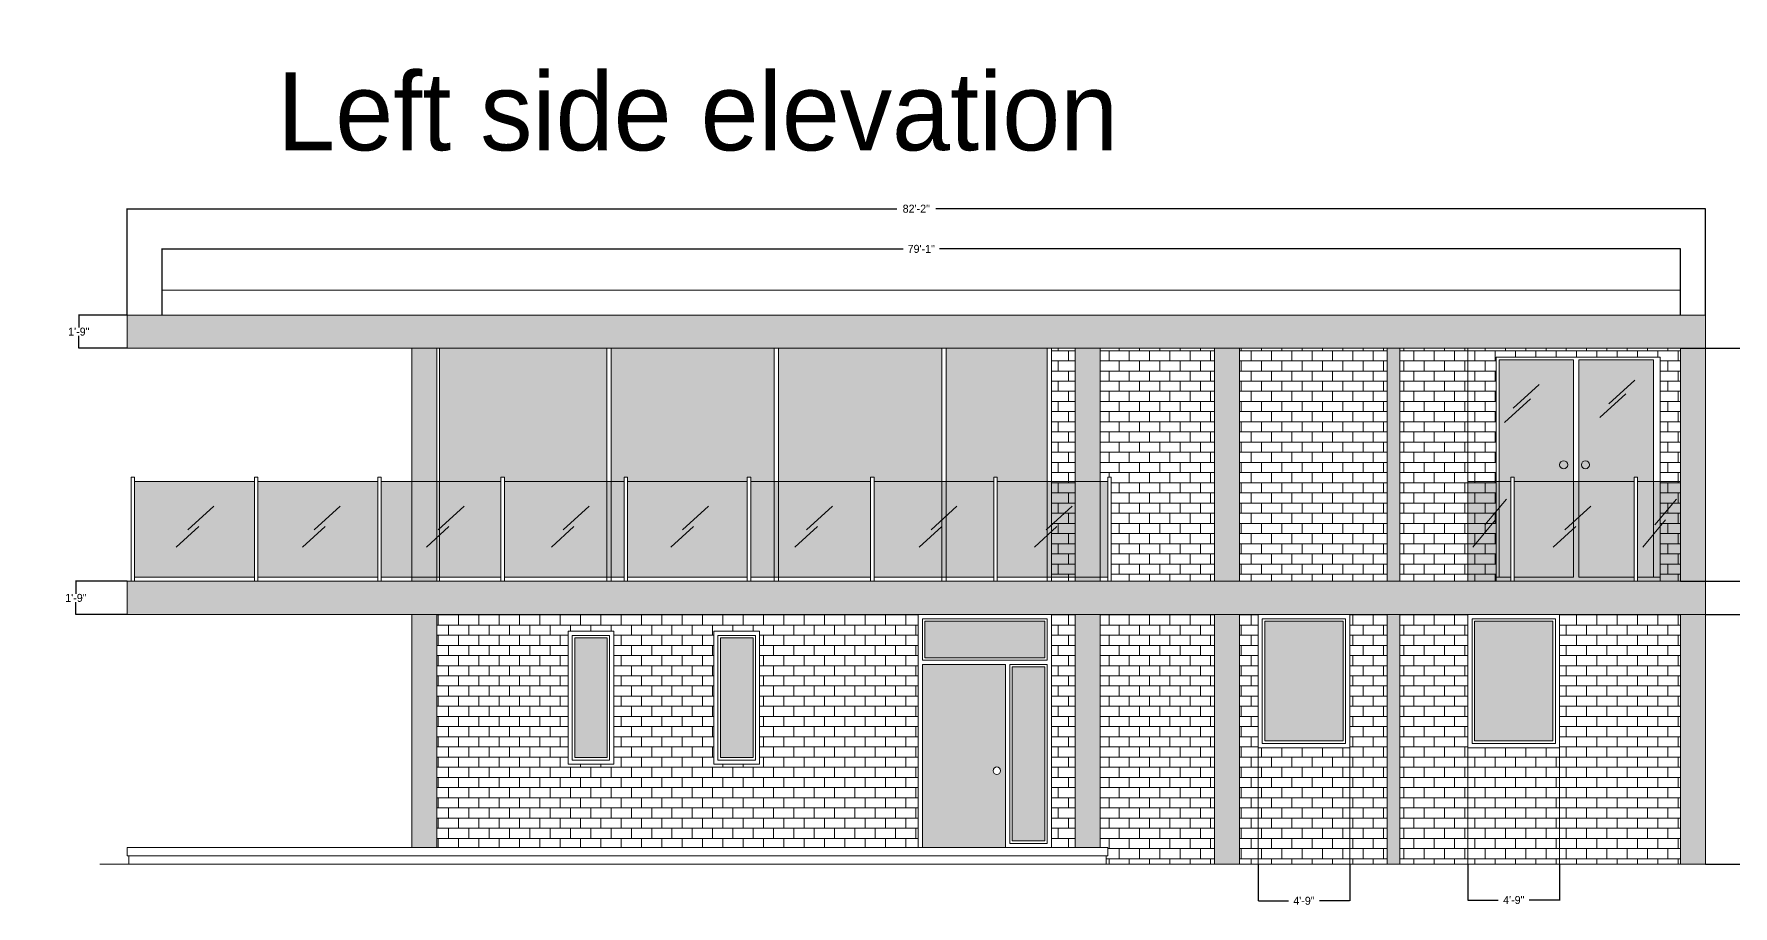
# Model space of a CAD drawing. Header units: millimetres. Extents: x 268 to 10756, y 109 to 4664.
# Drawn here: x 5213 to 6274, y 3474 to 4019 of the extents above; entities that cross this region are included whole.
import ezdxf

# ---------------------------------------------------------------- set-up
doc = ezdxf.new("R2010")
doc.units = ezdxf.units.MM
for name, color, linetype, lineweight in [('Dimention', 7, 'Continuous', 9), ('hatching', 7, 'Continuous', 9), ('section', 7, 'Continuous', 9), ('text', 7, 'Continuous', 9)]:
    doc.layers.add(name, color=color, linetype=linetype, lineweight=lineweight)
doc.dimstyles.get("Standard").update_dxf_attribs({"dimtxt": 5, "dimasz": 0.18, "dimexe": 0.18, "dimexo": 0.0625, "dimgap": 0.09, "dimtad": 0, "dimtih": 1, "dimtoh": 1, "dimdec": 0, "dimzin": 0, "dimdsep": 46, "dimlunit": 4, "dimtxsty": 'Standard', "dimcen": 0.09, "dimadec": 1, "dimazin": 0, "dimtfac": 1, "dimtdec": 0, "dimtofl": 0, "dimtmove": 0, "dimatfit": 3, "dimfxl": 1, "dimfrac": 2, "dimtolj": 1, "dimtzin": 0, "dimarcsym": 0})
pattern_1 = [(0, (-2.049, 760.6995), (0, 6.35), []), (90, (-2.049, 760.7), (-12.7, 8e-16), [6.35, -6.35]), (90, (4.301, 760.7), (-12.7, 8e-16), [-6.35, 6.35])]

# ---------------------------------------------------------------- blocks, each defined once
blk = doc.blocks.new('*D137')
at = {"layer": 'Defpoints', "color": 0, "transparency": 16777216}
for p in [(5270.9, 3843.7), (5240.7, 3822.9), (5270.9, 3822.9)]:
    blk.add_point(p, dxfattribs=at)
at = {"layer": 'Dimention', "color": 0, "lineweight": -2, "transparency": 16777216}
for p, q in [((5270.9, 3843.7), (5240.5, 3843.7)), ((5240.7, 3843.6), (5240.7, 3835.9)), ((5270.9, 3822.9), (5240.5, 3822.9)), ((5240.7, 3823.1), (5240.7, 3830.7))]:
    blk.add_line(p, q, dxfattribs=at)
at = {"layer": 'Dimention', "color": 0, "transparency": 16777216}
for points in [[(5240.7, 3843.6), (5240.8, 3843.6), (5240.7, 3843.7)], [(5240.7, 3823.1), (5240.8, 3823.1), (5240.7, 3822.9)]]:
    blk.add_solid(points, dxfattribs=at)
at = {"layer": 'Dimention', "color": 0, "transparency": 16777216, "insert": (5240.7, 3833.3), "char_height": 5, "attachment_point": 5}
blk.add_mtext('\\A1;1\'-9"', dxfattribs=at)
blk = doc.blocks.new('*D138')
at = {"layer": 'Defpoints', "color": 0, "transparency": 16777216}
for p in [(5270.9, 3677.3), (5238.9, 3656.5), (5270.9, 3656.5)]:
    blk.add_point(p, dxfattribs=at)
at = {"layer": 'Dimention', "color": 0, "lineweight": -2, "transparency": 16777216}
for p, q in [((5270.9, 3677.3), (5238.7, 3677.3)), ((5238.9, 3677.2), (5238.9, 3669.5)), ((5238.9, 3656.7), (5238.9, 3664.3)), ((5270.9, 3656.5), (5238.7, 3656.5))]:
    blk.add_line(p, q, dxfattribs=at)
at = {"layer": 'Dimention', "color": 0, "transparency": 16777216}
for points in [[(5238.8, 3677.2), (5238.9, 3677.2), (5238.9, 3677.3)], [(5238.8, 3656.7), (5238.9, 3656.7), (5238.9, 3656.5)]]:
    blk.add_solid(points, dxfattribs=at)
at = {"layer": 'Dimention', "color": 0, "transparency": 16777216, "insert": (5238.9, 3666.9), "char_height": 5, "attachment_point": 5}
blk.add_mtext('\\A1;1\'-9"', dxfattribs=at)
blk = doc.blocks.new('*D139')
at = {"layer": 'Defpoints', "color": 0, "transparency": 16777216}
for p in [(6241.5, 3822.9), (6241.5, 3677.3), (6339.4, 3677.3)]:
    blk.add_point(p, dxfattribs=at)
at = {"layer": 'Dimention', "color": 0, "lineweight": -2, "transparency": 16777216}
for p, q in [((6241.5, 3822.9), (6339.6, 3822.9)), ((6339.4, 3822.8), (6339.4, 3752.7)), ((6339.4, 3677.5), (6339.4, 3747.5)), ((6241.5, 3677.3), (6339.6, 3677.3))]:
    blk.add_line(p, q, dxfattribs=at)
at = {"layer": 'Dimention', "color": 0, "transparency": 16777216}
for points in [[(6339.4, 3822.8), (6339.4, 3822.8), (6339.4, 3822.9)], [(6339.4, 3677.5), (6339.4, 3677.5), (6339.4, 3677.3)]]:
    blk.add_solid(points, dxfattribs=at)
at = {"layer": 'Dimention', "color": 0, "transparency": 16777216, "insert": (6339.4, 3750.1), "char_height": 5, "attachment_point": 5}
blk.add_mtext('\\A1;12\'-2"', dxfattribs=at)
blk = doc.blocks.new('*D140')
at = {"layer": 'Defpoints', "color": 0, "transparency": 16777216}
for p in [(6257.1, 3656.5), (6257.1, 3500.5), (6338, 3500.5)]:
    blk.add_point(p, dxfattribs=at)
at = {"layer": 'Dimention', "color": 0, "lineweight": -2, "transparency": 16777216}
for p, q in [((6257.1, 3656.5), (6338.1, 3656.5)), ((6338, 3656.4), (6338, 3581.1)), ((6338, 3500.7), (6338, 3575.9)), ((6257.1, 3500.5), (6338.1, 3500.5))]:
    blk.add_line(p, q, dxfattribs=at)
at = {"layer": 'Dimention', "color": 0, "transparency": 16777216}
for points in [[(6337.9, 3656.4), (6338, 3656.4), (6338, 3656.5)], [(6337.9, 3500.7), (6338, 3500.7), (6338, 3500.5)]]:
    blk.add_solid(points, dxfattribs=at)
at = {"layer": 'Dimention', "color": 0, "transparency": 16777216, "insert": (6338, 3578.5), "char_height": 5, "attachment_point": 5}
blk.add_mtext("\\A1;13'", dxfattribs=at)
blk = doc.blocks.new('*D141')
at = {"layer": 'Defpoints', "color": 0, "transparency": 16777216}
for p in [(6108.7, 3500.5), (6165.9, 3500.5), (6165.9, 3478.1)]:
    blk.add_point(p, dxfattribs=at)
at = {"layer": 'Dimention', "color": 0, "lineweight": -2, "transparency": 16777216}
for p, q in [((6108.7, 3500.5), (6108.7, 3477.9)), ((6165.9, 3500.5), (6165.9, 3477.9)), ((6108.9, 3478.1), (6127.6, 3478.1)), ((6165.7, 3478.1), (6147, 3478.1))]:
    blk.add_line(p, q, dxfattribs=at)
at = {"layer": 'Dimention', "color": 0, "transparency": 16777216}
for points in [[(6108.9, 3478.1), (6108.9, 3478.1), (6108.7, 3478.1)], [(6165.7, 3478.1), (6165.7, 3478.1), (6165.9, 3478.1)]]:
    blk.add_solid(points, dxfattribs=at)
at = {"layer": 'Dimention', "color": 0, "transparency": 16777216, "insert": (6137.3, 3478.1), "char_height": 5, "attachment_point": 5}
blk.add_mtext('\\A1;4\'-9"', dxfattribs=at)
blk = doc.blocks.new('*D142')
at = {"layer": 'Defpoints', "color": 0, "transparency": 16777216}
for p in [(5977.6, 3500.5), (6034.8, 3500.5), (5977.6, 3477.6)]:
    blk.add_point(p, dxfattribs=at)
at = {"layer": 'Dimention', "color": 0, "lineweight": -2, "transparency": 16777216}
for p, q in [((5977.6, 3500.5), (5977.6, 3477.5)), ((6034.8, 3500.5), (6034.8, 3477.5)), ((5977.8, 3477.6), (5996.6, 3477.6)), ((6034.7, 3477.6), (6015.9, 3477.6))]:
    blk.add_line(p, q, dxfattribs=at)
at = {"layer": 'Dimention', "color": 0, "transparency": 16777216}
for points in [[(5977.8, 3477.7), (5977.8, 3477.6), (5977.6, 3477.6)], [(6034.7, 3477.7), (6034.7, 3477.6), (6034.8, 3477.6)]]:
    blk.add_solid(points, dxfattribs=at)
at = {"layer": 'Dimention', "color": 0, "transparency": 16777216, "insert": (6006.2, 3477.6), "char_height": 5, "attachment_point": 5}
blk.add_mtext('\\A1;4\'-9"', dxfattribs=at)
blk = doc.blocks.new('*D143')
at = {"layer": 'Defpoints', "color": 0, "transparency": 16777216}
for p in [(6241.5, 3885), (5292.8, 3843.7), (6241.5, 3843.7)]:
    blk.add_point(p, dxfattribs=at)
at = {"layer": 'Dimention', "color": 0, "lineweight": -2, "transparency": 16777216}
for p, q in [((5292.8, 3843.8), (5292.8, 3885.2)), ((5292.9, 3885), (5755.8, 3885)), ((6241.3, 3885), (5778.4, 3885)), ((6241.5, 3843.8), (6241.5, 3885.2))]:
    blk.add_line(p, q, dxfattribs=at)
at = {"layer": 'Dimention', "color": 0, "transparency": 16777216}
for points in [[(5292.9, 3885), (5292.9, 3885), (5292.8, 3885)], [(6241.3, 3885), (6241.3, 3885), (6241.5, 3885)]]:
    blk.add_solid(points, dxfattribs=at)
at = {"layer": 'Dimention', "color": 0, "transparency": 16777216, "insert": (5767.1, 3885), "char_height": 5, "attachment_point": 5}
blk.add_mtext('\\A1;79\'-1"', dxfattribs=at)
blk = doc.blocks.new('*D144')
at = {"layer": 'Defpoints', "color": 0, "transparency": 16777216}
for p in [(5270.9, 3910.1), (5270.9, 3843.7), (6257.1, 3843.7)]:
    blk.add_point(p, dxfattribs=at)
at = {"layer": 'Dimention', "color": 0, "lineweight": -2, "transparency": 16777216}
for p, q in [((5270.9, 3843.8), (5270.9, 3910.3)), ((5271.1, 3910.1), (5751.8, 3910.1)), ((6256.9, 3910.1), (5776.2, 3910.1)), ((6257.1, 3843.8), (6257.1, 3910.3))]:
    blk.add_line(p, q, dxfattribs=at)
at = {"layer": 'Dimention', "color": 0, "transparency": 16777216}
for points in [[(5271.1, 3910.2), (5271.1, 3910.1), (5270.9, 3910.1)], [(6256.9, 3910.2), (6256.9, 3910.1), (6257.1, 3910.1)]]:
    blk.add_solid(points, dxfattribs=at)
at = {"layer": 'Dimention', "color": 0, "transparency": 16777216, "insert": (5764, 3910.1), "char_height": 5, "attachment_point": 5}
blk.add_mtext('\\A1;82\'-2"', dxfattribs=at)

msp = doc.modelspace()

# ---------------------------------------------------------------- hatches: boundary and pattern name
at = {"layer": 'Dimention', "true_color": 0xa10808, "transparency": 33554630}
h = msp.add_hatch(dxfattribs=at)
h.set_pattern_fill('BRICK', color=14)
h.set_pattern_definition(pattern_1)
h.paths.add_polyline_path([(5765.2, 3656.5), (5464.4, 3656.5), (5464.4, 3510.9), (5765.2, 3510.9)])
h.paths.add_polyline_path([(5546.4, 3562.9), (5546.4, 3646.1), (5575, 3646.1), (5575, 3562.9)], flags=16)
h.paths.add_polyline_path([(5549, 3565.5), (5549, 3643.5), (5572.4, 3643.5), (5572.4, 3565.5)], flags=0)
h.paths.add_polyline_path([(5550.6, 3567.1), (5550.6, 3642), (5570.8, 3642), (5570.8, 3567.1)], flags=0)
h.paths.add_polyline_path([(5637.5, 3562.9), (5637.5, 3646.1), (5666.1, 3646.1), (5666.1, 3562.9)], flags=16)
h.paths.add_polyline_path([(5640.1, 3565.5), (5640.1, 3643.5), (5663.5, 3643.5), (5663.5, 3565.5)], flags=0)
h.paths.add_polyline_path([(5641.7, 3567.1), (5641.7, 3642), (5662, 3642), (5662, 3567.1)], flags=0)
h.paths.add_polyline_path([(5863.3, 3656.5), (5848.4, 3656.5), (5848.4, 3510.9), (5863.3, 3510.9)])
h.paths.add_polyline_path([(5950.3, 3656.5), (5878.9, 3656.5), (5878.9, 3510.9), (5883.7, 3510.9), (5883.7, 3505.7), (5882.7, 3505.7), (5882.7, 3500.5), (5950.3, 3500.5)])
h.paths.add_polyline_path([(5977.6, 3573.3), (5977.6, 3656.5), (5965.9, 3656.5), (5965.9, 3500.5), (5977.6, 3500.5)])
h.paths.add_polyline_path([(6034.8, 3573.3), (5977.6, 3573.3), (5977.6, 3500.5), (6034.8, 3500.5)])
h.paths.add_polyline_path([(6058.3, 3656.5), (6034.8, 3656.5), (6034.8, 3573.3), (6034.8, 3500.5), (6058.3, 3500.5)])
h.paths.add_polyline_path([(6108.7, 3573.3), (6108.7, 3656.5), (6066.1, 3656.5), (6066.1, 3500.5), (6108.7, 3500.5)])
h.paths.add_polyline_path([(6165.9, 3573.3), (6108.7, 3573.3), (6108.7, 3500.5), (6165.9, 3500.5)])
h.paths.add_polyline_path([(6241.5, 3656.5), (6165.9, 3656.5), (6165.9, 3573.3), (6165.9, 3500.5), (6241.5, 3500.5)])
h.paths.add_polyline_path([(6108.7, 3822.9), (6066.1, 3822.9), (6066.1, 3677.3), (6108.7, 3677.3)])
h.paths.add_polyline_path([(6058.3, 3822.9), (5965.9, 3822.9), (5965.9, 3677.3), (6058.3, 3677.3)])
h.paths.add_polyline_path([(5950.3, 3822.9), (5878.9, 3822.9), (5878.9, 3739.7), (5883.7, 3739.7), (5883.7, 3742.3), (5885.8, 3742.3), (5885.8, 3677.3), (5950.3, 3677.3)])
at = {"layer": 'Dimention', "true_color": 0xa10808, "transparency": 33554554}
h = msp.add_hatch(dxfattribs=at)
h.set_pattern_fill('BRICK', color=14)
h.set_pattern_definition(pattern_1)
h.paths.add_polyline_path([(5863.3, 3822.9), (5848.4, 3822.9), (5848.4, 3739.7), (5863.3, 3739.7)])
h.paths.add_polyline_path([(5863.3, 3739.7), (5848.4, 3739.7), (5848.4, 3679.9), (5863.3, 3679.9)])
h.paths.add_polyline_path([(5863.3, 3679.9), (5848.4, 3679.9), (5848.4, 3677.3), (5863.3, 3677.3)])
h.paths.add_polyline_path([(6126.4, 3817.3), (6228.8, 3817.3), (6228.8, 3739.7), (6241.5, 3739.7), (6241.5, 3822.9), (6108.7, 3822.9), (6108.7, 3739.7), (6126.4, 3739.7)])
h.paths.add_polyline_path([(6126.4, 3739.7), (6108.7, 3739.7), (6108.7, 3677.3), (6126.4, 3677.3)])
h.paths.add_polyline_path([(6241.5, 3739.7), (6228.8, 3739.7), (6228.8, 3677.3), (6241.5, 3677.3)])
at = {"layer": 'hatching', "true_color": 0x2997a3, "transparency": 33554687}
h = msp.add_hatch(color=135, dxfattribs=at)
h.dxf.hatch_style = 1
h.paths.add_polyline_path([(5755.8, 4182.6), (5707.9, 4182.6), (5707.9, 4046.4), (5755.8, 4046.4)])
h.paths.add_polyline_path([(5805.8, 4182.6), (5757.9, 4182.6), (5757.9, 4046.4), (5805.8, 4046.4)])
h.paths.add_polyline_path([(4919.1, 3651.9), (4875, 3651.9), (4875, 3515.6), (4919.1, 3515.6)])
h.paths.add_polyline_path([(4870.9, 3651.9), (4826.8, 3651.9), (4826.8, 3515.6), (4870.9, 3515.6)])
h.paths.add_polyline_path([(4861, 3818.3), (4813.1, 3818.3), (4813.1, 3739.7), (4854.3, 3739.7), (4854.3, 3742.3), (4856.4, 3742.3), (4856.4, 3739.7), (4861, 3739.7)])
h.paths.add_polyline_path([(4811, 3818.3), (4763.1, 3818.3), (4763.1, 3739.7), (4777.3, 3739.7), (4777.3, 3742.3), (4779.4, 3742.3), (4779.4, 3739.7), (4811, 3739.7)])
h.paths.add_polyline_path([(4811, 3739.7), (4779.4, 3739.7), (4779.4, 3683.1), (4811, 3683.1)])
h.paths.add_polyline_path([(4777.3, 3739.7), (4763.1, 3739.7), (4763.1, 3683.1), (4777.3, 3683.1)])
h.paths.add_polyline_path([(4854.3, 3739.7), (4813.1, 3739.7), (4813.1, 3683.1), (4854.3, 3683.1)])
h.paths.add_polyline_path([(4861, 3739.7), (4856.4, 3739.7), (4856.4, 3683.1), (4861, 3683.1)])
h.paths.add_polyline_path([(6174.6, 3739.7), (6137.6, 3739.7), (6137.6, 3679.9), (6174.6, 3679.9)])
h.paths.add_polyline_path([(6135.5, 3739.7), (6128.1, 3739.7), (6128.1, 3679.9), (6135.5, 3679.9)])
h.paths.add_polyline_path([(6212.5, 3739.7), (6178, 3739.7), (6178, 3679.9), (6212.5, 3679.9)])
h.paths.add_polyline_path([(6224.6, 3739.7), (6214.6, 3739.7), (6214.6, 3679.9), (6224.6, 3679.9)])
h.paths.add_polyline_path([(6224.6, 3815.6), (6178, 3815.6), (6178, 3739.7), (6212.5, 3739.7), (6212.5, 3742.3), (6214.6, 3742.3), (6214.6, 3739.7), (6224.6, 3739.7)])
h.paths.add_polyline_path([(6174.6, 3815.6), (6128.1, 3815.6), (6128.1, 3739.7), (6135.5, 3739.7), (6135.5, 3742.3), (6137.6, 3742.3), (6137.6, 3739.7), (6174.6, 3739.7)])
h.paths.add_polyline_path([(5819.8, 3625.3), (5767.8, 3625.3), (5767.8, 3510.9), (5819.8, 3510.9)])
h.paths.add_polyline_path([(5816.7, 3558.9, -1), (5812, 3558.9, -1)], flags=16)
h.paths.add_polyline_path([(5844.3, 3652.4), (5769.4, 3652.4), (5769.4, 3629.5), (5844.3, 3629.5)])
h.paths.add_polyline_path([(5844.3, 3623.8), (5824, 3623.8), (5824, 3515.1), (5844.3, 3515.1)])
at = {"layer": 'hatching', "transparency": 33554556}
h = msp.add_hatch(color=7, dxfattribs=at)
h.dxf.hatch_style = 1
h.paths.add_polyline_path([(5464.4, 3656.5), (5448.8, 3656.5), (5448.8, 3510.9), (5464.4, 3510.9)])
h.paths.add_polyline_path([(5464.4, 3822.9), (5448.8, 3822.9), (5448.8, 3739.7), (5464.4, 3739.7)])
h.paths.add_polyline_path([(5464.4, 3739.7), (5448.8, 3739.7), (5448.8, 3679.9), (5464.4, 3679.9)])
h.paths.add_polyline_path([(5464.4, 3679.9), (5448.8, 3679.9), (5448.8, 3677.3), (5464.4, 3677.3)])
h.paths.add_polyline_path([(5878.9, 3822.9), (5863.3, 3822.9), (5863.3, 3739.7), (5878.9, 3739.7)])
h.paths.add_polyline_path([(5878.9, 3739.7), (5863.3, 3739.7), (5863.3, 3679.9), (5878.9, 3679.9)])
h.paths.add_polyline_path([(5878.9, 3679.9), (5863.3, 3679.9), (5863.3, 3677.3), (5878.9, 3677.3)])
h.paths.add_polyline_path([(5965.9, 3822.9), (5950.3, 3822.9), (5950.3, 3677.3), (5965.9, 3677.3)])
h.paths.add_polyline_path([(6066.1, 3822.9), (6058.3, 3822.9), (6058.3, 3677.3), (6066.1, 3677.3)])
h.paths.add_polyline_path([(6257.1, 3822.9), (6241.5, 3822.9), (6241.5, 3677.3), (6257.1, 3677.3)])
h.paths.add_polyline_path([(5965.9, 3656.5), (5950.3, 3656.5), (5950.3, 3500.5), (5965.9, 3500.5)])
h.paths.add_polyline_path([(6066.1, 3656.5), (6058.3, 3656.5), (6058.3, 3500.5), (6066.1, 3500.5)])
h.paths.add_polyline_path([(6257.1, 3656.5), (6241.5, 3656.5), (6241.5, 3500.5), (6257.1, 3500.5)])
h.paths.add_polyline_path([(5878.9, 3656.5), (5863.3, 3656.5), (5863.3, 3510.9), (5878.9, 3510.9)])
h.paths.add_polyline_path([(6257.1, 3677.3), (6241.5, 3677.3), (5270.9, 3677.3), (5270.9, 3656.5), (5977.6, 3656.5), (6034.8, 3656.5), (6108.7, 3656.5), (6165.9, 3656.5), (6257.1, 3656.5)])
h.paths.add_polyline_path([(6257.1, 3843.7), (5270.9, 3843.7), (5270.9, 3822.9), (6257.1, 3822.9)])
at = {"layer": 'hatching', "true_color": 0x92d7dd, "transparency": 33554556}
h = msp.add_hatch(color=141, dxfattribs=at)
h.dxf.hatch_style = 1
h.paths.add_polyline_path([(4967.7, 3820.3), (4865.7, 3820.3), (4865.7, 3739.7), (4931.2, 3739.7), (4931.2, 3742.3), (4933.4, 3742.3), (4933.4, 3739.7), (4967.7, 3739.7)])
h.paths.add_polyline_path([(4931.2, 3739.7), (4865.7, 3739.7), (4865.7, 3679.9), (4931.2, 3679.9)])
h.paths.add_polyline_path([(4967.7, 3739.7), (4933.4, 3739.7), (4933.4, 3679.9), (4967.7, 3679.9)])
h.paths.add_polyline_path([(5570.7, 3822.9), (5466, 3822.9), (5466, 3739.7), (5504.5, 3739.7), (5504.5, 3742.3), (5506.6, 3742.3), (5506.6, 3739.7), (5570.7, 3739.7)])
h.paths.add_polyline_path([(5504.5, 3739.7), (5466, 3739.7), (5466, 3679.9), (5504.5, 3679.9)])
h.paths.add_polyline_path([(5570.7, 3739.7), (5506.6, 3739.7), (5506.6, 3679.9), (5570.7, 3679.9)])
h.paths.add_polyline_path([(5675.3, 3822.9), (5573.3, 3822.9), (5573.3, 3739.7), (5581.5, 3739.7), (5581.5, 3742.3), (5583.6, 3742.3), (5583.6, 3739.7), (5658.4, 3739.7), (5658.4, 3742.3), (5660.6, 3742.3), (5660.6, 3739.7), (5675.3, 3739.7)])
h.paths.add_polyline_path([(5658.4, 3739.7), (5583.6, 3739.7), (5583.6, 3679.9), (5658.4, 3679.9)])
h.paths.add_polyline_path([(5675.3, 3739.7), (5660.6, 3739.7), (5660.6, 3679.9), (5675.3, 3679.9)])
h.paths.add_polyline_path([(5581.5, 3739.7), (5573.3, 3739.7), (5573.3, 3679.9), (5581.5, 3679.9)])
h.paths.add_polyline_path([(5780, 3822.9), (5677.9, 3822.9), (5677.9, 3739.7), (5735.4, 3739.7), (5735.4, 3742.3), (5737.6, 3742.3), (5737.6, 3739.7), (5780, 3739.7)])
h.paths.add_polyline_path([(5735.4, 3739.7), (5677.9, 3739.7), (5677.9, 3679.9), (5735.4, 3679.9)])
h.paths.add_polyline_path([(5780, 3739.7), (5737.6, 3739.7), (5737.6, 3679.9), (5780, 3679.9)])
h.paths.add_polyline_path([(5812.4, 3739.7), (5782.6, 3739.7), (5782.6, 3679.9), (5812.4, 3679.9)])
h.paths.add_polyline_path([(5845.8, 3739.7), (5814.6, 3739.7), (5814.6, 3679.9), (5845.8, 3679.9)])
h.paths.add_polyline_path([(5845.8, 3822.9), (5782.6, 3822.9), (5782.6, 3739.7), (5812.4, 3739.7), (5812.4, 3742.3), (5814.6, 3742.3), (5814.6, 3739.7), (5845.8, 3739.7)])
h.paths.add_polyline_path([(4624, 3653.9), (4527.5, 3653.9), (4527.5, 3513.5), (4624, 3513.5)])
h.paths.add_polyline_path([(4723, 3653.9), (4626.6, 3653.9), (4626.6, 3513.5), (4723, 3513.5)])
h.paths.add_polyline_path([(4821.4, 3653.9), (4725.6, 3653.9), (4725.6, 3513.5), (4821.4, 3513.5)])
at = {"layer": 'hatching', "transparency": 33554597}
h = msp.add_hatch(color=8, dxfattribs=at)
h.dxf.hatch_style = 1
h.paths.add_polyline_path([(4538.9, 3739.7), (4509.3, 3739.7), (4509.3, 3679.9), (4538.9, 3679.9)])
h.paths.add_polyline_path([(4546.3, 3739.7), (4538.9, 3739.7), (4538.9, 3679.9), (4546.3, 3679.9)])
h.paths.add_polyline_path([(4596.1, 3739.7), (4548.4, 3739.7), (4548.4, 3679.9), (4596.1, 3679.9)])
h.paths.add_polyline_path([(4623.3, 3739.7), (4596.1, 3739.7), (4596.1, 3679.9), (4623.3, 3679.9)])
h.paths.add_polyline_path([(4700.3, 3739.7), (4625.4, 3739.7), (4625.4, 3679.9), (4700.3, 3679.9)])
h.paths.add_polyline_path([(4758.4, 3739.7), (4702.4, 3739.7), (4702.4, 3679.9), (4758.4, 3679.9)])
h.paths.add_polyline_path([(4763.1, 3739.7), (4761, 3739.7), (4761, 3681), (4777.3, 3681), (4777.3, 3683.1), (4763.1, 3683.1)], flags=17)
h.paths.add_polyline_path([(4761, 3739.7), (4758.4, 3739.7), (4758.4, 3679.9), (4777.3, 3679.9), (4777.3, 3681), (4761, 3681)])
h.paths.add_polyline_path([(4777.3, 3739.7), (4763.1, 3739.7), (4763.1, 3683.1), (4777.3, 3683.1)], flags=16)
h.paths.add_polyline_path([(4811, 3739.7), (4779.4, 3739.7), (4779.4, 3683.1), (4811, 3683.1)])
h.paths.add_polyline_path([(4813.1, 3739.7), (4811, 3739.7), (4811, 3704.6), (4813.1, 3706.5)])
h.paths.add_polyline_path([(4813.1, 3706.5), (4811, 3704.6), (4811, 3683.1), (4813.1, 3683.1)])
h.paths.add_polyline_path([(4854.3, 3683.1), (4779.4, 3683.1), (4779.4, 3681), (4854.3, 3681)])
h.paths.add_polyline_path([(4854.3, 3681), (4779.4, 3681), (4779.4, 3679.9), (4854.3, 3679.9)])
h.paths.add_polyline_path([(4854.3, 3739.7), (4813.1, 3739.7), (4813.1, 3706.5), (4813.1, 3683.1), (4854.3, 3683.1)])
h.paths.add_polyline_path([(4861, 3739.7), (4856.4, 3739.7), (4856.4, 3683.1), (4861, 3683.1)], flags=16)
h.paths.add_polyline_path([(4863.1, 3739.7), (4861, 3739.7), (4861, 3683.1), (4856.4, 3683.1), (4856.4, 3681), (4863.1, 3681)], flags=17)
h.paths.add_polyline_path([(4865.7, 3739.7), (4863.1, 3739.7), (4863.1, 3681), (4856.4, 3681), (4856.4, 3679.9), (4865.7, 3679.9)])
h.paths.add_polyline_path([(4931.2, 3739.7), (4865.7, 3739.7), (4865.7, 3679.9), (4931.2, 3679.9)])
h.paths.add_polyline_path([(4967.7, 3739.7), (4933.4, 3739.7), (4933.4, 3679.9), (4967.7, 3679.9)])
h.paths.add_polyline_path([(4970.3, 3708.5), (4967.7, 3706.1), (4967.7, 3679.9), (4970.3, 3679.9)])
h.paths.add_polyline_path([(4970.3, 3708.5), (4970.3, 3712.4), (4967.7, 3710), (4967.7, 3706.1)])
h.paths.add_polyline_path([(4970.3, 3739.7), (4967.7, 3739.7), (4967.7, 3710), (4970.3, 3712.4)])
h.paths.add_polyline_path([(4985.9, 3739.7), (4970.3, 3739.7), (4970.3, 3712.4), (4970.3, 3679.9), (4985.9, 3679.9)])
h.paths.add_polyline_path([(5008.2, 3739.7), (4985.9, 3739.7), (4985.9, 3679.9), (5008.2, 3679.9)])
h.paths.add_polyline_path([(5085.2, 3739.7), (5010.4, 3739.7), (5010.4, 3679.9), (5085.2, 3679.9)])
h.paths.add_polyline_path([(5350.5, 3739.7), (5275.6, 3739.7), (5275.6, 3679.9), (5350.5, 3679.9)])
h.paths.add_polyline_path([(5427.5, 3739.7), (5352.6, 3739.7), (5352.6, 3679.9), (5427.5, 3679.9)])
h.paths.add_polyline_path([(5448.8, 3739.7), (5429.6, 3739.7), (5429.6, 3679.9), (5448.8, 3679.9)])
h.paths.add_polyline_path([(5466, 3739.7), (5448.8, 3739.7), (5448.8, 3679.9), (5466, 3679.9)])
h.paths.add_polyline_path([(5504.5, 3739.7), (5466, 3739.7), (5466, 3679.9), (5504.5, 3679.9)])
h.paths.add_polyline_path([(5570.7, 3739.7), (5506.6, 3739.7), (5506.6, 3679.9), (5570.7, 3679.9)])
h.paths.add_polyline_path([(5581.5, 3739.7), (5573.3, 3739.7), (5573.3, 3679.9), (5581.5, 3679.9)])
h.paths.add_polyline_path([(5658.4, 3739.7), (5583.6, 3739.7), (5583.6, 3679.9), (5658.4, 3679.9)])
h.paths.add_polyline_path([(5675.3, 3739.7), (5660.6, 3739.7), (5660.6, 3679.9), (5675.3, 3679.9)])
h.paths.add_polyline_path([(5735.4, 3739.7), (5677.9, 3739.7), (5677.9, 3679.9), (5735.4, 3679.9)])
h.paths.add_polyline_path([(5780, 3739.7), (5737.6, 3739.7), (5737.6, 3679.9), (5780, 3679.9)])
h.paths.add_polyline_path([(5812.4, 3739.7), (5782.6, 3739.7), (5782.6, 3679.9), (5812.4, 3679.9)])
h.paths.add_polyline_path([(5845.8, 3739.7), (5814.6, 3739.7), (5814.6, 3679.9), (5845.8, 3679.9)])
h.paths.add_polyline_path([(5883.7, 3739.7), (5848.4, 3739.7), (5848.4, 3679.9), (5883.7, 3679.9)])
h.paths.add_polyline_path([(5848.4, 3739.7), (5845.8, 3739.7), (5845.8, 3710), (5848.4, 3712.4)])
h.paths.add_polyline_path([(5848.4, 3708.5), (5848.4, 3712.4), (5845.8, 3710), (5845.8, 3706.1)])
h.paths.add_polyline_path([(5848.4, 3708.5), (5845.8, 3706.1), (5845.8, 3679.9), (5848.4, 3679.9)])
h.paths.add_polyline_path([(5782.6, 3718), (5780, 3715.6), (5780, 3679.9), (5782.6, 3679.9)])
h.paths.add_polyline_path([(5782.6, 3739.7), (5780, 3739.7), (5780, 3715.6), (5782.6, 3718)])
h.paths.add_polyline_path([(5677.9, 3739.7), (5675.3, 3739.7), (5675.3, 3679.9), (5677.9, 3679.9)])
h.paths.add_polyline_path([(5573.3, 3739.7), (5570.7, 3739.7), (5570.7, 3679.9), (5573.3, 3679.9)])
h.paths.add_polyline_path([(6135.5, 3739.7), (6108.7, 3739.7), (6108.7, 3677.3), (6135.5, 3677.3)])
h.paths.add_polyline_path([(6212.5, 3739.7), (6137.6, 3739.7), (6137.6, 3677.3), (6212.5, 3677.3)])
h.paths.add_polyline_path([(6241.5, 3739.7), (6214.6, 3739.7), (6214.6, 3677.3), (6241.5, 3677.3)])
at = {"layer": 'hatching'}
h = msp.add_hatch(color=256, dxfattribs=at)
h.dxf.hatch_style = 1
h.set_gradient(color1=(0, 255, 255), color2=(4, 132, 251), tint=1, name='INVSPHERICAL')
h.paths.add_polyline_path([(5981.8, 3577.5), (6030.7, 3577.5), (6030.7, 3652.4), (5981.8, 3652.4)])
h = msp.add_hatch(color=256, dxfattribs=at)
h.dxf.hatch_style = 1
h.set_gradient(color1=(0, 255, 255), color2=(4, 132, 251), tint=1, name='INVSPHERICAL')
h.paths.add_polyline_path([(6161.7, 3652.4), (6112.8, 3652.4), (6112.8, 3577.5), (6161.7, 3577.5)])
h = msp.add_hatch(color=256, dxfattribs=at)
h.dxf.hatch_style = 1
h.set_gradient(color1=(0, 255, 255), color2=(4, 132, 251), tint=1, name='INVSPHERICAL')
h.paths.add_polyline_path([(5550.6, 3567.1), (5570.8, 3567.1), (5570.8, 3642), (5550.6, 3642)])
h = msp.add_hatch(color=256, dxfattribs=at)
h.dxf.hatch_style = 1
h.set_gradient(color1=(0, 255, 255), color2=(4, 132, 251), tint=1, name='INVSPHERICAL')
h.paths.add_polyline_path([(5641.7, 3567.1), (5662, 3567.1), (5662, 3642), (5641.7, 3642)])

# ---------------------------------------------------------------- linework, layer by layer
for p, q in [((6196.7, 3788.1), (6212.9, 3802.9)), ((6131.5, 3776.5), (6147.7, 3791.3)), ((6136.9, 3785.5), (6153.1, 3800.3)), ((6191.1, 3779.7), (6207.3, 3794.5)), ((6119.2, 3712.5), (6132.8, 3728.7)), ((6225.4, 3712.5), (6239, 3728.7)), ((5308.9, 3709.4), (5325.1, 3724.2)), ((5387.8, 3709.4), (5404, 3724.2)), ((5465.3, 3709.4), (5481.5, 3724.2)), ((5543.4, 3709.4), (5559.6, 3724.2)), ((5618, 3709.4), (5634.2, 3724.2)), ((5695.5, 3709.4), (5711.7, 3724.2)), ((5773.2, 3709.4), (5789.4, 3724.2)), ((5845.2, 3709.4), (5861.3, 3724.2)), ((6111.7, 3698.7), (6126, 3715.7)), ((6169.3, 3709.4), (6185.5, 3724.2)), ((6217.9, 3698.7), (6232.2, 3715.7)), ((5315.7, 3711.6), (5301.6, 3698.7)), ((5394.6, 3711.6), (5380.5, 3698.7)), ((5472, 3711.6), (5458, 3698.7)), ((5550.1, 3711.6), (5536.1, 3698.7)), ((5624.7, 3711.6), (5610.6, 3698.7)), ((5702.3, 3711.6), (5688.2, 3698.7)), ((5779.9, 3711.6), (5765.8, 3698.7)), ((5851.9, 3711.6), (5837.8, 3698.7)), ((6176, 3711.6), (6161.9, 3698.7))]:
    msp.add_line(p, q, dxfattribs=at)
at = {"layer": 'section'}
for p, q in [((5270.9, 3822.9), (5270.9, 3843.7)), ((5270.9, 3843.7), (6257.1, 3843.7)), ((6257.1, 3843.7), (6257.1, 3822.9)), ((5270.9, 3822.9), (6257.1, 3822.9)), ((5448.8, 3822.9), (5448.8, 3739.7)), ((5464.4, 3822.9), (5464.4, 3739.7)), ((5466, 3822.9), (5466, 3739.7)), ((5570.7, 3822.9), (5570.7, 3739.7)), ((5573.3, 3822.9), (5573.3, 3739.7)), ((5675.3, 3822.9), (5675.3, 3739.7)), ((5677.9, 3822.9), (5677.9, 3739.7)), ((5780, 3822.9), (5780, 3739.7)), ((5782.6, 3822.9), (5782.6, 3739.7)), ((5845.8, 3822.9), (5845.8, 3739.7)), ((5848.4, 3822.9), (5848.4, 3739.7)), ((5863.3, 3822.9), (5863.3, 3677.3)), ((5878.9, 3822.9), (5878.9, 3677.3)), ((5950.3, 3822.9), (5950.3, 3677.3)), ((5965.9, 3822.9), (5965.9, 3677.3)), ((6058.3, 3822.9), (6058.3, 3677.3)), ((6066.1, 3822.9), (6066.1, 3677.3)), ((6108.7, 3822.9), (6108.7, 3677.3)), ((6241.5, 3822.9), (6241.5, 3677.3)), ((6257.1, 3822.9), (6257.1, 3656.5)), ((6126.4, 3817.3), (6228.8, 3817.3)), ((6126.4, 3739.7), (6126.4, 3817.3)), ((6128.1, 3815.6), (6174.6, 3815.6)), ((6128.1, 3739.7), (6128.1, 3815.6)), ((6174.6, 3815.6), (6174.6, 3739.7)), ((6224.6, 3815.6), (6178, 3815.6)), ((6178, 3815.6), (6178, 3739.7)), ((6224.6, 3739.7), (6224.6, 3815.6)), ((6228.8, 3817.3), (6228.8, 3739.7)), ((5275.6, 3742.3), (5273.5, 3742.3)), ((5273.5, 3742.3), (5273.5, 3677.3)), ((5275.6, 3742.3), (5275.6, 3677.3)), ((5350.5, 3739.7), (5275.6, 3739.7)), ((5352.6, 3742.3), (5350.5, 3742.3)), ((5350.5, 3742.3), (5350.5, 3677.3)), ((5352.6, 3742.3), (5352.6, 3677.3)), ((5427.5, 3739.7), (5352.6, 3739.7)), ((5429.6, 3742.3), (5427.5, 3742.3)), ((5427.5, 3742.3), (5427.5, 3677.3)), ((5429.6, 3742.3), (5429.6, 3677.3)), ((5504.5, 3739.7), (5429.6, 3739.7)), ((5448.8, 3739.7), (5448.8, 3677.3)), ((5464.4, 3739.7), (5464.4, 3677.3)), ((5466, 3739.7), (5466, 3677.3)), ((5506.6, 3742.3), (5504.5, 3742.3)), ((5504.5, 3742.3), (5504.5, 3677.3)), ((5506.6, 3742.3), (5506.6, 3677.3)), ((5581.5, 3739.7), (5506.6, 3739.7)), ((5570.7, 3739.7), (5570.7, 3677.3)), ((5573.3, 3739.7), (5573.3, 3677.3)), ((5583.6, 3742.3), (5581.5, 3742.3)), ((5581.5, 3742.3), (5581.5, 3677.3)), ((5583.6, 3742.3), (5583.6, 3677.3)), ((5658.4, 3739.7), (5583.6, 3739.7)), ((5660.6, 3742.3), (5658.4, 3742.3)), ((5658.4, 3742.3), (5658.4, 3677.3)), ((5660.6, 3742.3), (5660.6, 3677.3)), ((5735.4, 3739.7), (5660.6, 3739.7)), ((5675.3, 3739.7), (5675.3, 3677.3)), ((5677.9, 3739.7), (5677.9, 3677.3)), ((5737.6, 3742.3), (5735.4, 3742.3)), ((5735.4, 3742.3), (5735.4, 3677.3)), ((5737.6, 3742.3), (5737.6, 3677.3)), ((5812.4, 3739.7), (5737.6, 3739.7)), ((5780, 3739.7), (5780, 3677.3)), ((5782.6, 3739.7), (5782.6, 3677.3)), ((5814.6, 3742.3), (5812.4, 3742.3)), ((5812.4, 3742.3), (5812.4, 3677.3)), ((5814.6, 3742.3), (5814.6, 3677.3)), ((5883.7, 3739.7), (5814.6, 3739.7)), ((5845.8, 3739.7), (5845.8, 3677.3)), ((5848.4, 3739.7), (5848.4, 3677.3)), ((5885.8, 3742.3), (5883.7, 3742.3)), ((5883.7, 3742.3), (5883.7, 3677.3)), ((5885.8, 3742.3), (5885.8, 3677.3)), ((6135.5, 3739.7), (6108.7, 3739.7)), ((6126.4, 3739.7), (6126.4, 3677.3)), ((6128.1, 3739.7), (6128.1, 3679.9)), ((6137.6, 3742.3), (6135.5, 3742.3)), ((6135.5, 3742.3), (6135.5, 3677.3)), ((6137.6, 3742.3), (6137.6, 3677.3)), ((6212.5, 3739.7), (6137.6, 3739.7)), ((6174.6, 3739.7), (6174.6, 3679.9)), ((6178, 3739.7), (6178, 3679.9)), ((6214.6, 3742.3), (6212.5, 3742.3)), ((6212.5, 3742.3), (6212.5, 3677.3)), ((6214.6, 3742.3), (6214.6, 3677.3)), ((6241.5, 3739.7), (6214.6, 3739.7)), ((6224.6, 3739.7), (6224.6, 3679.9)), ((6228.8, 3739.7), (6228.8, 3677.3)), ((5270.9, 3656.5), (5270.9, 3677.3)), ((5270.9, 3677.3), (6257.1, 3677.3)), ((5350.5, 3679.9), (5275.6, 3679.9)), ((5427.5, 3679.9), (5352.6, 3679.9)), ((5504.5, 3679.9), (5429.6, 3679.9)), ((5581.5, 3679.9), (5506.6, 3679.9)), ((5658.4, 3679.9), (5583.6, 3679.9)), ((5735.4, 3679.9), (5660.6, 3679.9)), ((5812.4, 3679.9), (5737.6, 3679.9)), ((5883.7, 3679.9), (5814.6, 3679.9)), ((6126.4, 3679.9), (6135.5, 3679.9)), ((6137.6, 3679.9), (6174.6, 3679.9)), ((6178, 3679.9), (6212.5, 3679.9)), ((6214.6, 3679.9), (6224.6, 3679.9)), ((6224.6, 3679.9), (6228.8, 3679.9)), ((5270.9, 3656.5), (5977.6, 3656.5)), ((5448.8, 3510.9), (5448.8, 3656.5)), ((5464.4, 3656.5), (5464.4, 3510.9)), ((5765.2, 3510.9), (5765.2, 3656.5)), ((5765.2, 3656.5), (5848.4, 3656.5)), ((5767.8, 3627.9), (5767.8, 3653.9)), ((5767.8, 3653.9), (5845.8, 3653.9)), ((5769.4, 3652.4), (5769.4, 3629.5)), ((5844.3, 3652.4), (5769.4, 3652.4)), ((5844.3, 3629.5), (5844.3, 3652.4)), ((5845.8, 3627.9), (5845.8, 3653.9)), ((5848.4, 3656.5), (5848.4, 3510.9)), ((5863.3, 3510.9), (5863.3, 3656.5)), ((5878.9, 3656.5), (5878.9, 3510.9)), ((5950.3, 3656.5), (5950.3, 3500.5)), ((5965.9, 3656.5), (5965.9, 3500.5)), ((5977.6, 3573.3), (5977.6, 3656.5)), ((5977.6, 3656.5), (6034.8, 3656.5)), ((6032.2, 3653.9), (5980.2, 3653.9)), ((5980.2, 3653.9), (5980.2, 3575.9)), ((5981.8, 3652.4), (5981.8, 3577.5)), ((6030.7, 3652.4), (5981.8, 3652.4)), ((6030.7, 3577.5), (6030.7, 3652.4)), ((6032.2, 3575.9), (6032.2, 3653.9)), ((6034.8, 3656.5), (6034.8, 3573.3)), ((6034.8, 3656.5), (6108.7, 3656.5)), ((6058.3, 3656.5), (6058.3, 3500.5)), ((6066.1, 3656.5), (6066.1, 3500.5)), ((6108.7, 3573.3), (6108.7, 3656.5)), ((6108.7, 3656.5), (6165.9, 3656.5)), ((6163.3, 3653.9), (6111.3, 3653.9)), ((6111.3, 3653.9), (6111.3, 3575.9)), ((6112.8, 3652.4), (6112.8, 3577.5)), ((6161.7, 3652.4), (6112.8, 3652.4)), ((6161.7, 3577.5), (6161.7, 3652.4)), ((6163.3, 3575.9), (6163.3, 3653.9)), ((6165.9, 3656.5), (6165.9, 3573.3)), ((6165.9, 3656.5), (6257.1, 3656.5)), ((6241.5, 3656.5), (6241.5, 3500.5)), ((6257.1, 3500.5), (6257.1, 3656.5)), ((5546.4, 3646.1), (5575, 3646.1)), ((5546.4, 3562.9), (5546.4, 3646.1)), ((5549, 3565.5), (5549, 3643.5)), ((5549, 3643.5), (5572.4, 3643.5)), ((5550.6, 3642), (5570.8, 3642)), ((5550.6, 3567.1), (5550.6, 3642)), ((5570.8, 3642), (5570.8, 3567.1)), ((5572.4, 3643.5), (5572.4, 3565.5)), ((5575, 3646.1), (5575, 3562.9)), ((5845.8, 3627.9), (5767.8, 3627.9)), ((5767.8, 3510.9), (5767.8, 3625.3)), ((5767.8, 3625.3), (5819.8, 3625.3)), ((5769.4, 3629.5), (5844.3, 3629.5)), ((5819.8, 3625.3), (5819.8, 3510.9)), ((5822.4, 3513.5), (5822.4, 3625.3)), ((5822.4, 3625.3), (5845.8, 3625.3)), ((5824, 3623.8), (5844.3, 3623.8)), ((5824, 3515.1), (5824, 3623.8)), ((5844.3, 3623.8), (5844.3, 3515.1)), ((5845.8, 3625.3), (5845.8, 3513.5)), ((5570.8, 3567.1), (5550.6, 3567.1)), ((6034.8, 3573.3), (5977.6, 3573.3)), ((5977.6, 3573.3), (5977.6, 3500.5)), ((5980.2, 3575.9), (6032.2, 3575.9)), ((5981.8, 3577.5), (6030.7, 3577.5)), ((6034.8, 3573.3), (6034.8, 3500.5)), ((6165.9, 3573.3), (6108.7, 3573.3)), ((6108.7, 3573.3), (6108.7, 3500.5)), ((6111.3, 3575.9), (6163.3, 3575.9)), ((6112.8, 3577.5), (6161.7, 3577.5)), ((6165.9, 3573.3), (6165.9, 3500.5)), ((5575, 3562.9), (5546.4, 3562.9)), ((5572.4, 3565.5), (5549, 3565.5)), ((5824, 3515.1), (5844.3, 3515.1)), ((5270.9, 3510.9), (5883.7, 3510.9)), ((5270.9, 3505.7), (5270.9, 3510.9)), ((5883.7, 3505.7), (5270.9, 3505.7)), ((5272, 3505.7), (5272, 3500.5)), ((5845.8, 3513.5), (5822.4, 3513.5)), ((5882.7, 3505.7), (5882.7, 3500.5)), ((5883.7, 3510.9), (5883.7, 3505.7)), ((5272, 3500.5), (5253.8, 3500.5)), ((5272, 3500.5), (6316.9, 3500.5))]:
    msp.add_line(p, q, dxfattribs=at)
for points in [[(6241.5, 3859.3), (5292.8, 3859.3), (5292.8, 3843.7), (6241.5, 3843.7)], [(5637.5, 3646.1), (5666.1, 3646.1), (5666.1, 3562.9), (5637.5, 3562.9)], [(5663.5, 3565.5), (5640.1, 3565.5), (5640.1, 3643.5), (5663.5, 3643.5)], [(5641.7, 3642), (5662, 3642), (5662, 3567.1), (5641.7, 3567.1)]]:
    msp.add_lwpolyline(points, close=True, dxfattribs=at)
for centre, radius in [((6168.5, 3750.1), 2.54), ((6182.1, 3750.1), 2.54), ((5814.3, 3558.9), 2.34)]:
    msp.add_circle(centre, radius, dxfattribs=at)

# ---------------------------------------------------------------- texts
at = {"layer": 'text'}
msp.add_text('Left side elevation', height=48.75, dxfattribs=at).set_placement((5364.7, 3946.6))

# ---------------------------------------------------------------- dimensions: what is measured, and where the dimension line sits
at = {"layer": 'Dimention'}
for base, p1, p2, picture, middle in [((5270.9, 3910.1), (6257.1, 3843.7), (5270.9, 3843.7), '*D144', (5764, 3910.1)), ((6241.5, 3885), (5292.8, 3843.7), (6241.5, 3843.7), '*D143', (5767.1, 3885)), ((5977.6, 3477.6), (6034.8, 3500.5), (5977.6, 3500.5), '*D142', (6006.2, 3477.6)), ((6165.9, 3478.1), (6108.7, 3500.5), (6165.9, 3500.5), '*D141', (6137.3, 3478.1))]:
    dim = msp.add_linear_dim(base=base, p1=p1, p2=p2, dimstyle='Standard', dxfattribs=at)
    dim.commit()
    dim.dimension.update_dxf_attribs({"geometry": picture, "text_midpoint": middle})
for base, p1, p2, picture, middle in [((5240.7, 3822.9), (5270.9, 3843.7), (5270.9, 3822.9), '*D137', (5240.7, 3833.3)), ((6339.4, 3677.3), (6241.5, 3822.9), (6241.5, 3677.3), '*D139', (6339.4, 3750.1)), ((5238.9, 3656.5), (5270.9, 3677.3), (5270.9, 3656.5), '*D138', (5238.9, 3666.9)), ((6338, 3500.5), (6257.1, 3656.5), (6257.1, 3500.5), '*D140', (6338, 3578.5))]:
    dim = msp.add_linear_dim(base=base, p1=p1, p2=p2, angle=90, dimstyle='Standard', dxfattribs=at)
    dim.commit()
    dim.dimension.update_dxf_attribs({"geometry": picture, "text_midpoint": middle})

doc.saveas('drawing.dxf')
